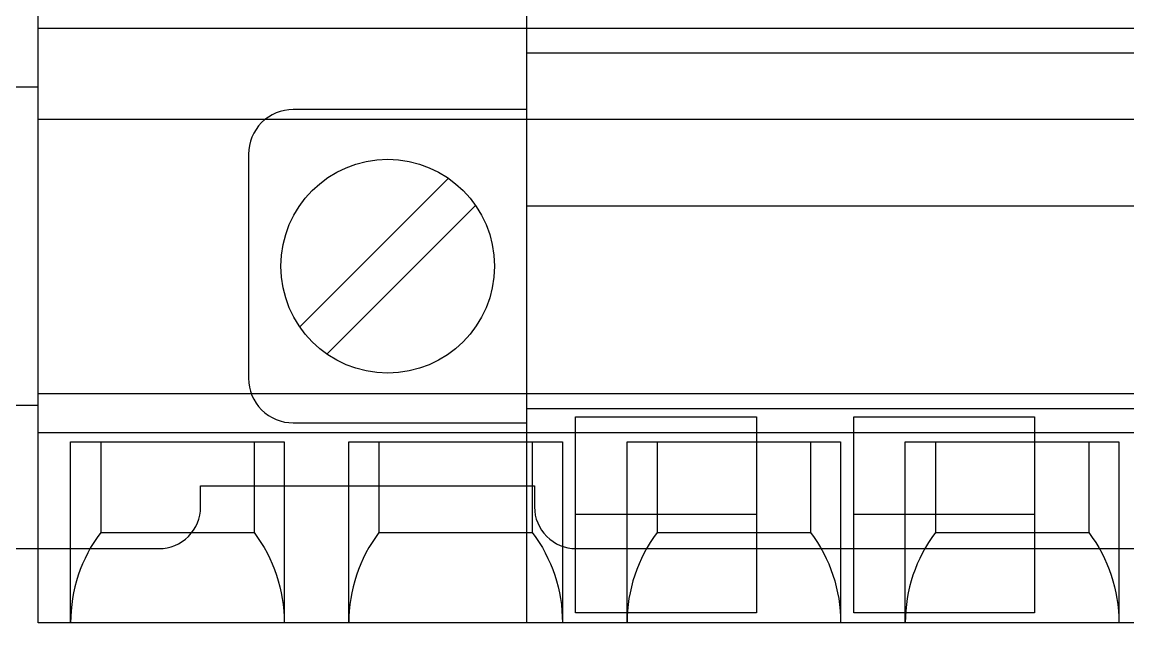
# Model space of a CAD drawing. Extents: x 0.3 to 23.7, y 0.2 to 17.8.
# Drawn here: x 18.192 to 18.987, y 5.353 to 5.785 of the extents above; entities that cross this region are included whole.
import ezdxf

# ---------------------------------------------------------------- set-up
doc = ezdxf.new("R2010")
doc.units = 0
doc.header["$MEASUREMENT"] = 0
for name, color, linetype in [('2_01__0-__EMPTY', 7, 'CONTINUOUS'), ('2_02__A-__SERIAL_COMMUNICA', 7, 'CONTINUOUS'), ('2_03__B-___3__DI___4__DO__', 7, 'CONTINUOUS'), ('2_04__1-___4__DI___4__DO_E', 7, 'CONTINUOUS'), ('2_05__C-___4__DI___4__DO_F', 7, 'CONTINUOUS'), ('2_06__D-___4__DI___3__DO_E', 7, 'CONTINUOUS'), ('2_07__2A___8__DO__ELECTROM', 7, 'CONTINUOUS'), ('2_08__2B___8__DO__ELECTROM', 7, 'CONTINUOUS'), ('2_09__2C___8__DO_ELECTROME', 7, 'CONTINUOUS'), ('2_10__2D___8__DO_ELECTROME', 7, 'CONTINUOUS'), ('2_11__2G___8__DO_ELECTROME', 7, 'CONTINUOUS'), ('2_12__3-___8__DI', 7, 'CONTINUOUS'), ('2_13__4-___14__DI', 7, 'CONTINUOUS'), ('2_14__5-___8__AI___20_MA_O', 7, 'CONTINUOUS'), ('2_15__6-___4__AI___4__AO__', 7, 'CONTINUOUS')]:
    doc.layers.add(name, color=color, linetype=linetype)

msp = doc.modelspace()

# ---------------------------------------------------------------- linework, layer by layer
at = {"layer": '2_01__0-__EMPTY'}
msp.add_lwpolyline([(19.55576, 5.98678), (18.59054, 5.98678, 0.414214), (18.56065, 5.95689), (18.56065, 5.94178), (18.32065, 5.94178), (18.32065, 5.95689, 0.414214), (18.29076, 5.98678), (17.93304, 5.98678, 0.414973), (17.90315, 5.95689), (17.90315, 5.43666, 0.414973), (17.93304, 5.40678), (18.29076, 5.40678, 0.414214), (18.32065, 5.43666), (18.32065, 5.45178), (18.56065, 5.45178), (18.56065, 5.43666, 0.414214), (18.59054, 5.40678), (19.55576, 5.40678, 0.414214)], format="xyb", dxfattribs=at)
at = {"layer": '2_02__A-__SERIAL_COMMUNICA'}
for points in [[(18.5551, 5.96254), (19.5551, 5.96254), (19.5551, 5.35354), (18.5551, 5.35354)], [(18.5901, 5.50147), (18.7201, 5.50147), (18.7201, 5.36061), (18.5901, 5.36061)], [(18.7901, 5.50147), (18.9201, 5.50147), (18.9201, 5.36061), (18.7901, 5.36061)]]:
    msp.add_lwpolyline(points, close=True, dxfattribs=at)
for points in [[(19.5551, 5.76254), (18.5551, 5.76254)], [(18.39196, 5.56588), (18.49876, 5.67269)], [(18.51825, 5.6532), (18.41144, 5.54639)], [(19.5551, 5.65254), (18.5551, 5.65254)], [(19.5551, 5.50701), (18.5551, 5.50701)], [(18.7201, 5.43132), (18.5901, 5.43132)], [(18.9201, 5.43132), (18.7901, 5.43132)]]:
    msp.add_lwpolyline(points, dxfattribs=at)
msp.add_lwpolyline([(18.5551, 5.72204), (18.3871, 5.72204, 0.414214), (18.3551, 5.69004), (18.3551, 5.52904, 0.415154), (18.3871, 5.49704), (18.5551, 5.49704)], format="xyb", dxfattribs=at)
msp.add_circle((18.4551, 5.60954), 0.07677, dxfattribs=at)
at = {"layer": '2_03__B-___3__DI___4__DO__'}
msp.add_lwpolyline([(18.20394, 5.96215), (19.80394, 5.96215), (19.80394, 5.35344), (18.20394, 5.35344)], close=True, dxfattribs=at)
for points in [[(18.20394, 5.78055), (19.80394, 5.78055)], [(18.20394, 5.71511), (19.80394, 5.71511)], [(18.20394, 5.51801), (19.80394, 5.51801)], [(18.20394, 5.49018), (19.80394, 5.49018)], [(18.22717, 5.35344), (18.22717, 5.48351), (18.38071, 5.48351), (18.38071, 5.35344)], [(18.42717, 5.35344), (18.42717, 5.48351), (18.58071, 5.48351), (18.58071, 5.35344)], [(18.62717, 5.35344), (18.62717, 5.48351), (18.78071, 5.48351), (18.78071, 5.35344)], [(18.82717, 5.35344), (18.82717, 5.48351), (18.98071, 5.48351), (18.98071, 5.35344)], [(18.24882, 5.41838), (18.35906, 5.41838)], [(18.44882, 5.41838), (18.55906, 5.41838)], [(18.64882, 5.41838), (18.75906, 5.41838)], [(18.84882, 5.41838), (18.95906, 5.41838)]]:
    msp.add_lwpolyline(points, dxfattribs=at)
for points in [[(18.20394, 5.738), (18.04331, 5.738, 0.414169), (18.00394, 5.69864), (18.00394, 5.54905, 0.414258), (18.04331, 5.50969), (18.20394, 5.50969)], [(18.24882, 5.48351), (18.24882, 5.41838, 0.162853), (18.22717, 5.35344, 1.944453)], [(18.35906, 5.48351), (18.35906, 5.41838, -0.162853), (18.38071, 5.35344, -1.944453)], [(18.44882, 5.48351), (18.44882, 5.41838, 0.162853), (18.42717, 5.35344, 1.944453)], [(18.55906, 5.48351), (18.55906, 5.41838, -0.162853), (18.58071, 5.35344, -1.944453)], [(18.64882, 5.48351), (18.64882, 5.41838, 0.162853), (18.62717, 5.35344, 1.944453)], [(18.75906, 5.48351), (18.75906, 5.41838, -0.162853), (18.78071, 5.35344, -1.944453)], [(18.84882, 5.48351), (18.84882, 5.41838, 0.162853), (18.82717, 5.35344, 1.944453)], [(18.95906, 5.48351), (18.95906, 5.41838, -0.162853), (18.98071, 5.35344, -1.944453)]]:
    msp.add_lwpolyline(points, format="xyb", dxfattribs=at)
at = {"layer": '2_04__1-___4__DI___4__DO_E'}
msp.add_lwpolyline([(18.20394, 5.96215), (19.80394, 5.96215), (19.80394, 5.35344), (18.20394, 5.35344)], close=True, dxfattribs=at)
for points in [[(18.20394, 5.78055), (19.80394, 5.78055)], [(18.20394, 5.71511), (19.80394, 5.71511)], [(18.20394, 5.51801), (19.80394, 5.51801)], [(18.20394, 5.49018), (19.80394, 5.49018)], [(18.22717, 5.35344), (18.22717, 5.48351), (18.38071, 5.48351), (18.38071, 5.35344)], [(18.42717, 5.35344), (18.42717, 5.48351), (18.58071, 5.48351), (18.58071, 5.35344)], [(18.62717, 5.35344), (18.62717, 5.48351), (18.78071, 5.48351), (18.78071, 5.35344)], [(18.82717, 5.35344), (18.82717, 5.48351), (18.98071, 5.48351), (18.98071, 5.35344)], [(18.24882, 5.41838), (18.35906, 5.41838)], [(18.44882, 5.41838), (18.55906, 5.41838)], [(18.64882, 5.41838), (18.75906, 5.41838)], [(18.84882, 5.41838), (18.95906, 5.41838)]]:
    msp.add_lwpolyline(points, dxfattribs=at)
for points in [[(18.20394, 5.738), (18.04331, 5.738, 0.414169), (18.00394, 5.69864), (18.00394, 5.54905, 0.414258), (18.04331, 5.50969), (18.20394, 5.50969)], [(18.24882, 5.48351), (18.24882, 5.41838, 0.162853), (18.22717, 5.35344, 1.944453)], [(18.35906, 5.48351), (18.35906, 5.41838, -0.162853), (18.38071, 5.35344, -1.944453)], [(18.44882, 5.48351), (18.44882, 5.41838, 0.162853), (18.42717, 5.35344, 1.944453)], [(18.55906, 5.48351), (18.55906, 5.41838, -0.162853), (18.58071, 5.35344, -1.944453)], [(18.64882, 5.48351), (18.64882, 5.41838, 0.162853), (18.62717, 5.35344, 1.944453)], [(18.75906, 5.48351), (18.75906, 5.41838, -0.162853), (18.78071, 5.35344, -1.944453)], [(18.84882, 5.48351), (18.84882, 5.41838, 0.162853), (18.82717, 5.35344, 1.944453)], [(18.95906, 5.48351), (18.95906, 5.41838, -0.162853), (18.98071, 5.35344, -1.944453)]]:
    msp.add_lwpolyline(points, format="xyb", dxfattribs=at)
at = {"layer": '2_05__C-___4__DI___4__DO_F'}
msp.add_lwpolyline([(18.20394, 5.96215), (19.80394, 5.96215), (19.80394, 5.35344), (18.20394, 5.35344)], close=True, dxfattribs=at)
for points in [[(18.20394, 5.78055), (19.80394, 5.78055)], [(18.20394, 5.71511), (19.80394, 5.71511)], [(18.20394, 5.51801), (19.80394, 5.51801)], [(18.20394, 5.49018), (19.80394, 5.49018)], [(18.22717, 5.35344), (18.22717, 5.48351), (18.38071, 5.48351), (18.38071, 5.35344)], [(18.42717, 5.35344), (18.42717, 5.48351), (18.58071, 5.48351), (18.58071, 5.35344)], [(18.62717, 5.35344), (18.62717, 5.48351), (18.78071, 5.48351), (18.78071, 5.35344)], [(18.82717, 5.35344), (18.82717, 5.48351), (18.98071, 5.48351), (18.98071, 5.35344)], [(18.24882, 5.41838), (18.35906, 5.41838)], [(18.44882, 5.41838), (18.55906, 5.41838)], [(18.64882, 5.41838), (18.75906, 5.41838)], [(18.84882, 5.41838), (18.95906, 5.41838)]]:
    msp.add_lwpolyline(points, dxfattribs=at)
for points in [[(18.20394, 5.738), (18.04331, 5.738, 0.414169), (18.00394, 5.69864), (18.00394, 5.54905, 0.414258), (18.04331, 5.50969), (18.20394, 5.50969)], [(18.24882, 5.48351), (18.24882, 5.41838, 0.162853), (18.22717, 5.35344, 1.944453)], [(18.35906, 5.48351), (18.35906, 5.41838, -0.162853), (18.38071, 5.35344, -1.944453)], [(18.44882, 5.48351), (18.44882, 5.41838, 0.162853), (18.42717, 5.35344, 1.944453)], [(18.55906, 5.48351), (18.55906, 5.41838, -0.162853), (18.58071, 5.35344, -1.944453)], [(18.64882, 5.48351), (18.64882, 5.41838, 0.162853), (18.62717, 5.35344, 1.944453)], [(18.75906, 5.48351), (18.75906, 5.41838, -0.162853), (18.78071, 5.35344, -1.944453)], [(18.84882, 5.48351), (18.84882, 5.41838, 0.162853), (18.82717, 5.35344, 1.944453)], [(18.95906, 5.48351), (18.95906, 5.41838, -0.162853), (18.98071, 5.35344, -1.944453)]]:
    msp.add_lwpolyline(points, format="xyb", dxfattribs=at)
at = {"layer": '2_06__D-___4__DI___3__DO_E'}
msp.add_lwpolyline([(18.20394, 5.96215), (19.80394, 5.96215), (19.80394, 5.35344), (18.20394, 5.35344)], close=True, dxfattribs=at)
for points in [[(18.20394, 5.78055), (19.80394, 5.78055)], [(18.20394, 5.71511), (19.80394, 5.71511)], [(18.20394, 5.51801), (19.80394, 5.51801)], [(18.20394, 5.49018), (19.80394, 5.49018)], [(18.22717, 5.35344), (18.22717, 5.48351), (18.38071, 5.48351), (18.38071, 5.35344)], [(18.42717, 5.35344), (18.42717, 5.48351), (18.58071, 5.48351), (18.58071, 5.35344)], [(18.62717, 5.35344), (18.62717, 5.48351), (18.78071, 5.48351), (18.78071, 5.35344)], [(18.82717, 5.35344), (18.82717, 5.48351), (18.98071, 5.48351), (18.98071, 5.35344)], [(18.24882, 5.41838), (18.35906, 5.41838)], [(18.44882, 5.41838), (18.55906, 5.41838)], [(18.64882, 5.41838), (18.75906, 5.41838)], [(18.84882, 5.41838), (18.95906, 5.41838)]]:
    msp.add_lwpolyline(points, dxfattribs=at)
for points in [[(18.20394, 5.738), (18.04331, 5.738, 0.414169), (18.00394, 5.69864), (18.00394, 5.54905, 0.414258), (18.04331, 5.50969), (18.20394, 5.50969)], [(18.24882, 5.48351), (18.24882, 5.41838, 0.162853), (18.22717, 5.35344, 1.944453)], [(18.35906, 5.48351), (18.35906, 5.41838, -0.162853), (18.38071, 5.35344, -1.944453)], [(18.44882, 5.48351), (18.44882, 5.41838, 0.162853), (18.42717, 5.35344, 1.944453)], [(18.55906, 5.48351), (18.55906, 5.41838, -0.162853), (18.58071, 5.35344, -1.944453)], [(18.64882, 5.48351), (18.64882, 5.41838, 0.162853), (18.62717, 5.35344, 1.944453)], [(18.75906, 5.48351), (18.75906, 5.41838, -0.162853), (18.78071, 5.35344, -1.944453)], [(18.84882, 5.48351), (18.84882, 5.41838, 0.162853), (18.82717, 5.35344, 1.944453)], [(18.95906, 5.48351), (18.95906, 5.41838, -0.162853), (18.98071, 5.35344, -1.944453)]]:
    msp.add_lwpolyline(points, format="xyb", dxfattribs=at)
at = {"layer": '2_07__2A___8__DO__ELECTROM'}
msp.add_lwpolyline([(18.20394, 5.96215), (19.80394, 5.96215), (19.80394, 5.35344), (18.20394, 5.35344)], close=True, dxfattribs=at)
for points in [[(18.20394, 5.78055), (19.80394, 5.78055)], [(18.20394, 5.71511), (19.80394, 5.71511)], [(18.20394, 5.51801), (19.80394, 5.51801)], [(18.20394, 5.49018), (19.80394, 5.49018)], [(18.22717, 5.35344), (18.22717, 5.48351), (18.38071, 5.48351), (18.38071, 5.35344)], [(18.42717, 5.35344), (18.42717, 5.48351), (18.58071, 5.48351), (18.58071, 5.35344)], [(18.62717, 5.35344), (18.62717, 5.48351), (18.78071, 5.48351), (18.78071, 5.35344)], [(18.82717, 5.35344), (18.82717, 5.48351), (18.98071, 5.48351), (18.98071, 5.35344)], [(18.24882, 5.41838), (18.35906, 5.41838)], [(18.44882, 5.41838), (18.55906, 5.41838)], [(18.64882, 5.41838), (18.75906, 5.41838)], [(18.84882, 5.41838), (18.95906, 5.41838)]]:
    msp.add_lwpolyline(points, dxfattribs=at)
for points in [[(18.20394, 5.738), (18.04331, 5.738, 0.414169), (18.00394, 5.69864), (18.00394, 5.54905, 0.414258), (18.04331, 5.50969), (18.20394, 5.50969)], [(18.24882, 5.48351), (18.24882, 5.41838, 0.162853), (18.22717, 5.35344, 1.944453)], [(18.35906, 5.48351), (18.35906, 5.41838, -0.162853), (18.38071, 5.35344, -1.944453)], [(18.44882, 5.48351), (18.44882, 5.41838, 0.162853), (18.42717, 5.35344, 1.944453)], [(18.55906, 5.48351), (18.55906, 5.41838, -0.162853), (18.58071, 5.35344, -1.944453)], [(18.64882, 5.48351), (18.64882, 5.41838, 0.162853), (18.62717, 5.35344, 1.944453)], [(18.75906, 5.48351), (18.75906, 5.41838, -0.162853), (18.78071, 5.35344, -1.944453)], [(18.84882, 5.48351), (18.84882, 5.41838, 0.162853), (18.82717, 5.35344, 1.944453)], [(18.95906, 5.48351), (18.95906, 5.41838, -0.162853), (18.98071, 5.35344, -1.944453)]]:
    msp.add_lwpolyline(points, format="xyb", dxfattribs=at)
at = {"layer": '2_08__2B___8__DO__ELECTROM'}
msp.add_lwpolyline([(18.20394, 5.96215), (19.80394, 5.96215), (19.80394, 5.35344), (18.20394, 5.35344)], close=True, dxfattribs=at)
for points in [[(18.20394, 5.78055), (19.80394, 5.78055)], [(18.20394, 5.71511), (19.80394, 5.71511)], [(18.20394, 5.51801), (19.80394, 5.51801)], [(18.20394, 5.49018), (19.80394, 5.49018)], [(18.22717, 5.35344), (18.22717, 5.48351), (18.38071, 5.48351), (18.38071, 5.35344)], [(18.42717, 5.35344), (18.42717, 5.48351), (18.58071, 5.48351), (18.58071, 5.35344)], [(18.62717, 5.35344), (18.62717, 5.48351), (18.78071, 5.48351), (18.78071, 5.35344)], [(18.82717, 5.35344), (18.82717, 5.48351), (18.98071, 5.48351), (18.98071, 5.35344)], [(18.24882, 5.41838), (18.35906, 5.41838)], [(18.44882, 5.41838), (18.55906, 5.41838)], [(18.64882, 5.41838), (18.75906, 5.41838)], [(18.84882, 5.41838), (18.95906, 5.41838)]]:
    msp.add_lwpolyline(points, dxfattribs=at)
for points in [[(18.20394, 5.738), (18.04331, 5.738, 0.414169), (18.00394, 5.69864), (18.00394, 5.54905, 0.414258), (18.04331, 5.50969), (18.20394, 5.50969)], [(18.24882, 5.48351), (18.24882, 5.41838, 0.162853), (18.22717, 5.35344, 1.944453)], [(18.35906, 5.48351), (18.35906, 5.41838, -0.162853), (18.38071, 5.35344, -1.944453)], [(18.44882, 5.48351), (18.44882, 5.41838, 0.162853), (18.42717, 5.35344, 1.944453)], [(18.55906, 5.48351), (18.55906, 5.41838, -0.162853), (18.58071, 5.35344, -1.944453)], [(18.64882, 5.48351), (18.64882, 5.41838, 0.162853), (18.62717, 5.35344, 1.944453)], [(18.75906, 5.48351), (18.75906, 5.41838, -0.162853), (18.78071, 5.35344, -1.944453)], [(18.84882, 5.48351), (18.84882, 5.41838, 0.162853), (18.82717, 5.35344, 1.944453)], [(18.95906, 5.48351), (18.95906, 5.41838, -0.162853), (18.98071, 5.35344, -1.944453)]]:
    msp.add_lwpolyline(points, format="xyb", dxfattribs=at)
at = {"layer": '2_09__2C___8__DO_ELECTROME'}
msp.add_lwpolyline([(18.20394, 5.96215), (19.80394, 5.96215), (19.80394, 5.35344), (18.20394, 5.35344)], close=True, dxfattribs=at)
for points in [[(18.20394, 5.78055), (19.80394, 5.78055)], [(18.20394, 5.71511), (19.80394, 5.71511)], [(18.20394, 5.51801), (19.80394, 5.51801)], [(18.20394, 5.49018), (19.80394, 5.49018)], [(18.22717, 5.35344), (18.22717, 5.48351), (18.38071, 5.48351), (18.38071, 5.35344)], [(18.42717, 5.35344), (18.42717, 5.48351), (18.58071, 5.48351), (18.58071, 5.35344)], [(18.62717, 5.35344), (18.62717, 5.48351), (18.78071, 5.48351), (18.78071, 5.35344)], [(18.82717, 5.35344), (18.82717, 5.48351), (18.98071, 5.48351), (18.98071, 5.35344)], [(18.24882, 5.41838), (18.35906, 5.41838)], [(18.44882, 5.41838), (18.55906, 5.41838)], [(18.64882, 5.41838), (18.75906, 5.41838)], [(18.84882, 5.41838), (18.95906, 5.41838)]]:
    msp.add_lwpolyline(points, dxfattribs=at)
for points in [[(18.20394, 5.738), (18.04331, 5.738, 0.414169), (18.00394, 5.69864), (18.00394, 5.54905, 0.414258), (18.04331, 5.50969), (18.20394, 5.50969)], [(18.24882, 5.48351), (18.24882, 5.41838, 0.162853), (18.22717, 5.35344, 1.944453)], [(18.35906, 5.48351), (18.35906, 5.41838, -0.162853), (18.38071, 5.35344, -1.944453)], [(18.44882, 5.48351), (18.44882, 5.41838, 0.162853), (18.42717, 5.35344, 1.944453)], [(18.55906, 5.48351), (18.55906, 5.41838, -0.162853), (18.58071, 5.35344, -1.944453)], [(18.64882, 5.48351), (18.64882, 5.41838, 0.162853), (18.62717, 5.35344, 1.944453)], [(18.75906, 5.48351), (18.75906, 5.41838, -0.162853), (18.78071, 5.35344, -1.944453)], [(18.84882, 5.48351), (18.84882, 5.41838, 0.162853), (18.82717, 5.35344, 1.944453)], [(18.95906, 5.48351), (18.95906, 5.41838, -0.162853), (18.98071, 5.35344, -1.944453)]]:
    msp.add_lwpolyline(points, format="xyb", dxfattribs=at)
at = {"layer": '2_10__2D___8__DO_ELECTROME'}
msp.add_lwpolyline([(18.20394, 5.96215), (19.80394, 5.96215), (19.80394, 5.35344), (18.20394, 5.35344)], close=True, dxfattribs=at)
for points in [[(18.20394, 5.78055), (19.80394, 5.78055)], [(18.20394, 5.71511), (19.80394, 5.71511)], [(18.20394, 5.51801), (19.80394, 5.51801)], [(18.20394, 5.49018), (19.80394, 5.49018)], [(18.22717, 5.35344), (18.22717, 5.48351), (18.38071, 5.48351), (18.38071, 5.35344)], [(18.42717, 5.35344), (18.42717, 5.48351), (18.58071, 5.48351), (18.58071, 5.35344)], [(18.62717, 5.35344), (18.62717, 5.48351), (18.78071, 5.48351), (18.78071, 5.35344)], [(18.82717, 5.35344), (18.82717, 5.48351), (18.98071, 5.48351), (18.98071, 5.35344)], [(18.24882, 5.41838), (18.35906, 5.41838)], [(18.44882, 5.41838), (18.55906, 5.41838)], [(18.64882, 5.41838), (18.75906, 5.41838)], [(18.84882, 5.41838), (18.95906, 5.41838)]]:
    msp.add_lwpolyline(points, dxfattribs=at)
for points in [[(18.20394, 5.738), (18.04331, 5.738, 0.414169), (18.00394, 5.69864), (18.00394, 5.54905, 0.414258), (18.04331, 5.50969), (18.20394, 5.50969)], [(18.24882, 5.48351), (18.24882, 5.41838, 0.162853), (18.22717, 5.35344, 1.944453)], [(18.35906, 5.48351), (18.35906, 5.41838, -0.162853), (18.38071, 5.35344, -1.944453)], [(18.44882, 5.48351), (18.44882, 5.41838, 0.162853), (18.42717, 5.35344, 1.944453)], [(18.55906, 5.48351), (18.55906, 5.41838, -0.162853), (18.58071, 5.35344, -1.944453)], [(18.64882, 5.48351), (18.64882, 5.41838, 0.162853), (18.62717, 5.35344, 1.944453)], [(18.75906, 5.48351), (18.75906, 5.41838, -0.162853), (18.78071, 5.35344, -1.944453)], [(18.84882, 5.48351), (18.84882, 5.41838, 0.162853), (18.82717, 5.35344, 1.944453)], [(18.95906, 5.48351), (18.95906, 5.41838, -0.162853), (18.98071, 5.35344, -1.944453)]]:
    msp.add_lwpolyline(points, format="xyb", dxfattribs=at)
at = {"layer": '2_11__2G___8__DO_ELECTROME'}
msp.add_lwpolyline([(18.20394, 5.96215), (19.80394, 5.96215), (19.80394, 5.35344), (18.20394, 5.35344)], close=True, dxfattribs=at)
for points in [[(18.20394, 5.78055), (19.80394, 5.78055)], [(18.20394, 5.71511), (19.80394, 5.71511)], [(18.20394, 5.51801), (19.80394, 5.51801)], [(18.20394, 5.49018), (19.80394, 5.49018)], [(18.22717, 5.35344), (18.22717, 5.48351), (18.38071, 5.48351), (18.38071, 5.35344)], [(18.42717, 5.35344), (18.42717, 5.48351), (18.58071, 5.48351), (18.58071, 5.35344)], [(18.62717, 5.35344), (18.62717, 5.48351), (18.78071, 5.48351), (18.78071, 5.35344)], [(18.82717, 5.35344), (18.82717, 5.48351), (18.98071, 5.48351), (18.98071, 5.35344)], [(18.24882, 5.41838), (18.35906, 5.41838)], [(18.44882, 5.41838), (18.55906, 5.41838)], [(18.64882, 5.41838), (18.75906, 5.41838)], [(18.84882, 5.41838), (18.95906, 5.41838)]]:
    msp.add_lwpolyline(points, dxfattribs=at)
for points in [[(18.20394, 5.738), (18.04331, 5.738, 0.414169), (18.00394, 5.69864), (18.00394, 5.54905, 0.414258), (18.04331, 5.50969), (18.20394, 5.50969)], [(18.24882, 5.48351), (18.24882, 5.41838, 0.162853), (18.22717, 5.35344, 1.944453)], [(18.35906, 5.48351), (18.35906, 5.41838, -0.162853), (18.38071, 5.35344, -1.944453)], [(18.44882, 5.48351), (18.44882, 5.41838, 0.162853), (18.42717, 5.35344, 1.944453)], [(18.55906, 5.48351), (18.55906, 5.41838, -0.162853), (18.58071, 5.35344, -1.944453)], [(18.64882, 5.48351), (18.64882, 5.41838, 0.162853), (18.62717, 5.35344, 1.944453)], [(18.75906, 5.48351), (18.75906, 5.41838, -0.162853), (18.78071, 5.35344, -1.944453)], [(18.84882, 5.48351), (18.84882, 5.41838, 0.162853), (18.82717, 5.35344, 1.944453)], [(18.95906, 5.48351), (18.95906, 5.41838, -0.162853), (18.98071, 5.35344, -1.944453)]]:
    msp.add_lwpolyline(points, format="xyb", dxfattribs=at)
at = {"layer": '2_12__3-___8__DI'}
msp.add_lwpolyline([(18.20394, 5.96215), (19.80394, 5.96215), (19.80394, 5.35344), (18.20394, 5.35344)], close=True, dxfattribs=at)
for points in [[(18.20394, 5.78055), (19.80394, 5.78055)], [(18.20394, 5.71511), (19.80394, 5.71511)], [(18.20394, 5.51801), (19.80394, 5.51801)], [(18.20394, 5.49018), (19.80394, 5.49018)], [(18.22717, 5.35344), (18.22717, 5.48351), (18.38071, 5.48351), (18.38071, 5.35344)], [(18.42717, 5.35344), (18.42717, 5.48351), (18.58071, 5.48351), (18.58071, 5.35344)], [(18.62717, 5.35344), (18.62717, 5.48351), (18.78071, 5.48351), (18.78071, 5.35344)], [(18.82717, 5.35344), (18.82717, 5.48351), (18.98071, 5.48351), (18.98071, 5.35344)], [(18.24882, 5.41838), (18.35906, 5.41838)], [(18.44882, 5.41838), (18.55906, 5.41838)], [(18.64882, 5.41838), (18.75906, 5.41838)], [(18.84882, 5.41838), (18.95906, 5.41838)]]:
    msp.add_lwpolyline(points, dxfattribs=at)
for points in [[(18.20394, 5.738), (18.04331, 5.738, 0.414169), (18.00394, 5.69864), (18.00394, 5.54905, 0.414258), (18.04331, 5.50969), (18.20394, 5.50969)], [(18.24882, 5.48351), (18.24882, 5.41838, 0.162853), (18.22717, 5.35344, 1.944453)], [(18.35906, 5.48351), (18.35906, 5.41838, -0.162853), (18.38071, 5.35344, -1.944453)], [(18.44882, 5.48351), (18.44882, 5.41838, 0.162853), (18.42717, 5.35344, 1.944453)], [(18.55906, 5.48351), (18.55906, 5.41838, -0.162853), (18.58071, 5.35344, -1.944453)], [(18.64882, 5.48351), (18.64882, 5.41838, 0.162853), (18.62717, 5.35344, 1.944453)], [(18.75906, 5.48351), (18.75906, 5.41838, -0.162853), (18.78071, 5.35344, -1.944453)], [(18.84882, 5.48351), (18.84882, 5.41838, 0.162853), (18.82717, 5.35344, 1.944453)], [(18.95906, 5.48351), (18.95906, 5.41838, -0.162853), (18.98071, 5.35344, -1.944453)]]:
    msp.add_lwpolyline(points, format="xyb", dxfattribs=at)
at = {"layer": '2_13__4-___14__DI'}
msp.add_lwpolyline([(18.20394, 5.96215), (19.80394, 5.96215), (19.80394, 5.35344), (18.20394, 5.35344)], close=True, dxfattribs=at)
for points in [[(18.20394, 5.78055), (19.80394, 5.78055)], [(18.20394, 5.71511), (19.80394, 5.71511)], [(18.20394, 5.51801), (19.80394, 5.51801)], [(18.20394, 5.49018), (19.80394, 5.49018)], [(18.22717, 5.35344), (18.22717, 5.48351), (18.38071, 5.48351), (18.38071, 5.35344)], [(18.42717, 5.35344), (18.42717, 5.48351), (18.58071, 5.48351), (18.58071, 5.35344)], [(18.62717, 5.35344), (18.62717, 5.48351), (18.78071, 5.48351), (18.78071, 5.35344)], [(18.82717, 5.35344), (18.82717, 5.48351), (18.98071, 5.48351), (18.98071, 5.35344)], [(18.24882, 5.41838), (18.35906, 5.41838)], [(18.44882, 5.41838), (18.55906, 5.41838)], [(18.64882, 5.41838), (18.75906, 5.41838)], [(18.84882, 5.41838), (18.95906, 5.41838)]]:
    msp.add_lwpolyline(points, dxfattribs=at)
for points in [[(18.20394, 5.738), (18.04331, 5.738, 0.414169), (18.00394, 5.69864), (18.00394, 5.54905, 0.414258), (18.04331, 5.50969), (18.20394, 5.50969)], [(18.24882, 5.48351), (18.24882, 5.41838, 0.162853), (18.22717, 5.35344, 1.944453)], [(18.35906, 5.48351), (18.35906, 5.41838, -0.162853), (18.38071, 5.35344, -1.944453)], [(18.44882, 5.48351), (18.44882, 5.41838, 0.162853), (18.42717, 5.35344, 1.944453)], [(18.55906, 5.48351), (18.55906, 5.41838, -0.162853), (18.58071, 5.35344, -1.944453)], [(18.64882, 5.48351), (18.64882, 5.41838, 0.162853), (18.62717, 5.35344, 1.944453)], [(18.75906, 5.48351), (18.75906, 5.41838, -0.162853), (18.78071, 5.35344, -1.944453)], [(18.84882, 5.48351), (18.84882, 5.41838, 0.162853), (18.82717, 5.35344, 1.944453)], [(18.95906, 5.48351), (18.95906, 5.41838, -0.162853), (18.98071, 5.35344, -1.944453)]]:
    msp.add_lwpolyline(points, format="xyb", dxfattribs=at)
at = {"layer": '2_14__5-___8__AI___20_MA_O'}
msp.add_lwpolyline([(18.20394, 5.96215), (19.80394, 5.96215), (19.80394, 5.35344), (18.20394, 5.35344)], close=True, dxfattribs=at)
for points in [[(18.20394, 5.78055), (19.80394, 5.78055)], [(18.20394, 5.71511), (19.80394, 5.71511)], [(18.20394, 5.51801), (19.80394, 5.51801)], [(18.20394, 5.49018), (19.80394, 5.49018)], [(18.22717, 5.35344), (18.22717, 5.48351), (18.38071, 5.48351), (18.38071, 5.35344)], [(18.42717, 5.35344), (18.42717, 5.48351), (18.58071, 5.48351), (18.58071, 5.35344)], [(18.62717, 5.35344), (18.62717, 5.48351), (18.78071, 5.48351), (18.78071, 5.35344)], [(18.82717, 5.35344), (18.82717, 5.48351), (18.98071, 5.48351), (18.98071, 5.35344)], [(18.24882, 5.41838), (18.35906, 5.41838)], [(18.44882, 5.41838), (18.55906, 5.41838)], [(18.64882, 5.41838), (18.75906, 5.41838)], [(18.84882, 5.41838), (18.95906, 5.41838)]]:
    msp.add_lwpolyline(points, dxfattribs=at)
for points in [[(18.20394, 5.738), (18.04331, 5.738, 0.414169), (18.00394, 5.69864), (18.00394, 5.54905, 0.414258), (18.04331, 5.50969), (18.20394, 5.50969)], [(18.24882, 5.48351), (18.24882, 5.41838, 0.162853), (18.22717, 5.35344, 1.944453)], [(18.35906, 5.48351), (18.35906, 5.41838, -0.162853), (18.38071, 5.35344, -1.944453)], [(18.44882, 5.48351), (18.44882, 5.41838, 0.162853), (18.42717, 5.35344, 1.944453)], [(18.55906, 5.48351), (18.55906, 5.41838, -0.162853), (18.58071, 5.35344, -1.944453)], [(18.64882, 5.48351), (18.64882, 5.41838, 0.162853), (18.62717, 5.35344, 1.944453)], [(18.75906, 5.48351), (18.75906, 5.41838, -0.162853), (18.78071, 5.35344, -1.944453)], [(18.84882, 5.48351), (18.84882, 5.41838, 0.162853), (18.82717, 5.35344, 1.944453)], [(18.95906, 5.48351), (18.95906, 5.41838, -0.162853), (18.98071, 5.35344, -1.944453)]]:
    msp.add_lwpolyline(points, format="xyb", dxfattribs=at)
at = {"layer": '2_15__6-___4__AI___4__AO__'}
msp.add_lwpolyline([(18.20394, 5.96215), (19.80394, 5.96215), (19.80394, 5.35344), (18.20394, 5.35344)], close=True, dxfattribs=at)
for points in [[(18.20394, 5.78055), (19.80394, 5.78055)], [(18.20394, 5.71511), (19.80394, 5.71511)], [(18.20394, 5.51801), (19.80394, 5.51801)], [(18.20394, 5.49018), (19.80394, 5.49018)], [(18.22717, 5.35344), (18.22717, 5.48351), (18.38071, 5.48351), (18.38071, 5.35344)], [(18.42717, 5.35344), (18.42717, 5.48351), (18.58071, 5.48351), (18.58071, 5.35344)], [(18.62717, 5.35344), (18.62717, 5.48351), (18.78071, 5.48351), (18.78071, 5.35344)], [(18.82717, 5.35344), (18.82717, 5.48351), (18.98071, 5.48351), (18.98071, 5.35344)], [(18.24882, 5.41838), (18.35906, 5.41838)], [(18.44882, 5.41838), (18.55906, 5.41838)], [(18.64882, 5.41838), (18.75906, 5.41838)], [(18.84882, 5.41838), (18.95906, 5.41838)]]:
    msp.add_lwpolyline(points, dxfattribs=at)
for points in [[(18.20394, 5.738), (18.04331, 5.738, 0.414169), (18.00394, 5.69864), (18.00394, 5.54905, 0.414258), (18.04331, 5.50969), (18.20394, 5.50969)], [(18.24882, 5.48351), (18.24882, 5.41838, 0.162853), (18.22717, 5.35344, 1.944453)], [(18.35906, 5.48351), (18.35906, 5.41838, -0.162853), (18.38071, 5.35344, -1.944453)], [(18.44882, 5.48351), (18.44882, 5.41838, 0.162853), (18.42717, 5.35344, 1.944453)], [(18.55906, 5.48351), (18.55906, 5.41838, -0.162853), (18.58071, 5.35344, -1.944453)], [(18.64882, 5.48351), (18.64882, 5.41838, 0.162853), (18.62717, 5.35344, 1.944453)], [(18.75906, 5.48351), (18.75906, 5.41838, -0.162853), (18.78071, 5.35344, -1.944453)], [(18.84882, 5.48351), (18.84882, 5.41838, 0.162853), (18.82717, 5.35344, 1.944453)], [(18.95906, 5.48351), (18.95906, 5.41838, -0.162853), (18.98071, 5.35344, -1.944453)]]:
    msp.add_lwpolyline(points, format="xyb", dxfattribs=at)

doc.saveas('drawing.dxf')
